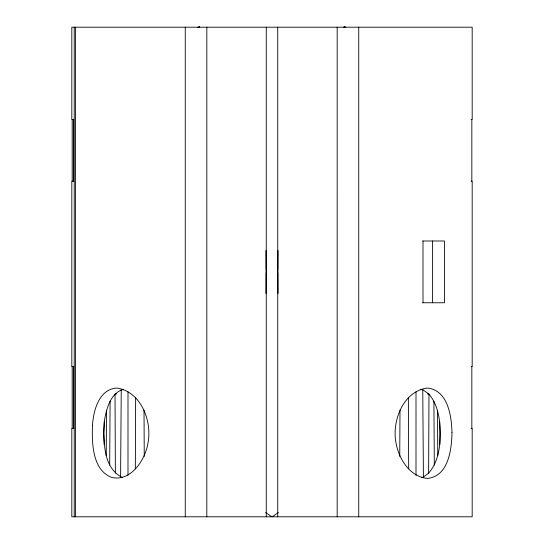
<?xml version="1.0" encoding="UTF-8"?>
<svg xmlns="http://www.w3.org/2000/svg" width="544" height="544" viewBox="0 0 544 544"><rect width="100%" height="100%" fill="white"/><g stroke="black" fill="none" stroke-linecap="round" stroke-linejoin="round"><path stroke-width="0.82" d="M266.24 272.796L266.172 293.563L266.166 250.43L266.24 269.491M277.76 269.491L277.828 250.43L277.828 293.563L277.76 272.796M471.832 428.366L471.832 366.595M471.832 181.193L471.832 119.422M135.327 468.887L135.646 397.576M421.763 477.435L423.409 477.074L428.631 473.11L428.971 394.094L422.756 389.715L420.505 389.273M122.237 477.435C102.401 467.534 103.646 440.103 104.332 421.28C106.352 409.176 110.18 393.183 123.495 389.273M106.243 455.654L106.515 410.434M109.684 465.113L110.092 401.159M399.745 456.389L399.99 410.142M120.591 477.074L121.244 389.715L122.686 389.599M428.631 473.11C438.308 462.176 440.123 447.025 440.422 432.97C439.98 419.397 438.029 404.831 428.971 394.094L427.536 393.978M104.332 421.28L103.578 432.97L104.196 444.693M199.009 27.594L199.662 27.302L198.179 27.302L199.662 27.2L199.009 27.302L199.662 27.2L199.662 27.594L199.315 27.302M198.268 27.302L199.662 27.2L198.451 27.594L199.009 27.302M344.406 27.302L344.06 27.594L344.06 27.2L345.542 27.302L344.06 27.302L344.706 27.594L344.06 27.2L344.706 27.594M278.372 512.632L272 516.8L265.628 512.632M198.757 27.302L197.975 27.594L199.662 27.2L198.383 27.302M116.464 393.978L115.029 394.094L115.369 473.11M73.794 119.422L71.815 119.422L71.815 27.2L472.185 27.2L472.185 119.422L471.152 119.422M73.794 181.193L71.815 181.193L71.815 366.595L73.794 366.595M471.152 181.193L472.185 181.193L472.185 366.595L471.152 366.595M422.715 240.992L444.441 240.992L444.441 302.763L422.715 302.763M73.794 428.366L71.815 428.366L71.815 516.8L472.185 516.8L472.185 428.366L471.152 428.366M345.447 27.302L344.06 27.2L345.746 27.594L344.06 27.2L345.515 27.302M344.06 27.2L345.331 27.302M421.314 389.599L422.756 389.715L423.409 477.074M344.706 27.302L345.27 27.594L344.964 27.302M439.668 421.28L439.804 444.693M437.485 410.434L437.757 455.654M433.908 401.159L434.316 465.113M408.354 397.576L408.673 468.887M144.01 410.142L144.255 456.389M432.602 240.992L432.602 302.763M422.994 240.992L422.994 302.763M416.004 391.768L416.004 475.32M358.741 27.2L358.741 516.8M337.185 27.2L337.171 516.8M277.739 27.2L277.739 516.8M266.261 27.2L266.261 516.8M206.829 27.2L206.815 516.8M185.259 27.2L185.259 516.8M127.996 391.768L127.996 475.32M75.568 27.2L75.568 516.8M74.229 27.2L74.229 516.8M73.386 119.422L73.386 181.193M73.386 366.595L73.386 428.366M72.175 119.422L72.175 181.193M72.175 366.595L72.175 428.366M451.976 432.684C451.649 449.494 448.535 476.17 427.557 478.414C410.115 477 398.997 459.204 396.12 443.469C391.551 421.804 402.723 391.469 427.183 388.035C447.964 390 451.568 416.01 451.976 432.684M92.473 425.585C91.848 443.081 92.317 470.261 111.901 477.496C130.988 481.698 145.16 459.87 147.88 443.469C152.442 421.695 141.284 391.598 116.817 388.035C98.892 389.13 93.31 410.856 92.473 425.585"/></g></svg>
